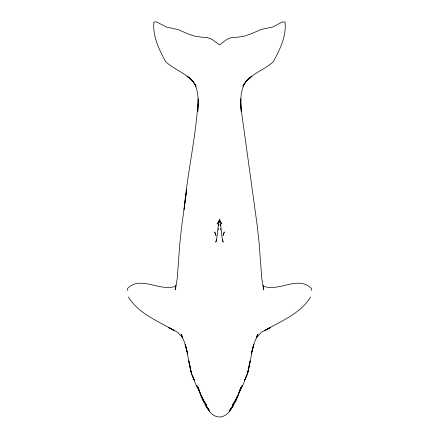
<?xml version="1.0" encoding="UTF-8"?>
<svg xmlns="http://www.w3.org/2000/svg" width="439" height="439" viewBox="0 0 439 439"><rect width="100%" height="100%" fill="white"/><g stroke="black" fill="none" stroke-linecap="round" stroke-linejoin="round"><path stroke-width="0.66" d="M218.814 225.882L218.841 224.576M218.249 229.937L218.435 228.587M127.206 290.519L127.551 288.445C140.376 275.313 159.609 291.639 174.859 286.464L176.291 285.284M245.659 378.028L245.456 378.467L246.016 376.64L245.412 378.978L244.655 379.944C250.587 369.106 250.12 355.897 253.791 344.231L251.838 352.094M251.349 354.064L254.433 342.453L257.956 334.183L256.574 336.521M216.69 239.173L215.818 242.169C218.057 234.81 217.354 226.694 219.5 219.462C221.646 226.694 220.943 234.81 223.182 242.169L222.31 239.173M246.389 376.925L247.958 372.063M218.918 220.658L217.091 224.033L217.892 223.193M241.104 387.247L237.762 396.883L234.624 402.733M175.874 287.863L175.216 289.811L177.224 278.546L179.836 243.502L181.922 224.576L186.729 189.346L184.084 209.414C187.458 172.445 196.244 135.892 198.187 98.863L198.346 102.677L197.731 111.698C198.647 99.417 199.284 83.169 186.97 76.166L192.677 81.028L196.118 86.214C189.774 74.191 175.188 70.597 165.69 61.712C159.088 49.47 152.443 36.283 153.93 21.95L156.8 21.999L166.205 26.993L178.042 29.561L187.651 33.737L194.625 36.141L201.622 37.227L207.241 37.474L212.021 39.356L219.5 44.855L226.979 39.356L231.759 37.474L237.378 37.227L244.375 36.141L251.349 33.737L260.958 29.561L272.795 26.993L282.2 21.999L285.07 21.95C286.557 36.283 279.912 49.47 273.31 61.712C263.899 70.652 249.083 74.109 242.882 86.214L246.323 81.028L252.03 76.166C239.804 83.295 240.204 99.302 241.269 111.698L240.654 102.677L240.813 98.863L240.89 106.249L241.785 113.811L257.078 224.576L259.164 243.502L261.776 278.546L263.784 289.811L263.126 287.863M241.033 387.176L238.081 394.551M175.902 286.974L175.177 288.829L175.776 287.699M237.532 395.775L235.875 399.435L232.209 405.449L235.644 400.297L242.29 385.579L239.507 390.984L243.524 383.785L245.198 379.241L244.655 379.944M310.625 296.945C300.616 313.6 280.702 321.249 264.591 330.649L270.177 327.675L261.216 332.345L256.294 337.981M234.591 402.761L236.105 399.934C232.796 406.876 228.445 416.644 219.5 417.05C210.555 416.644 206.204 406.876 202.895 399.934L204.409 402.761M233.252 405.219L229.334 411.332M262.709 285.284L264.141 286.464C279.391 291.639 298.624 275.313 311.449 288.445L311.794 290.519M221.108 223.193L221.909 224.033L220.082 220.658M182.706 337.981L177.784 332.345L168.823 327.675L174.409 330.649C158.298 321.249 138.384 313.6 128.375 296.945M187.162 352.094L185.209 344.231C188.819 355.93 188.518 369.034 194.29 379.965L193.588 378.978L192.984 376.64L193.544 378.467L193.341 378.028M194.345 379.944L193.802 379.241L195.476 383.785L199.493 390.984L196.71 385.579L203.356 400.297L206.791 405.449L203.125 399.435L201.468 395.775M209.666 411.332L205.748 405.219M182.426 336.521L181.044 334.183L184.567 342.453L187.651 354.064M204.376 402.733L201.238 396.883L197.896 387.247M263.224 287.699L263.823 288.829L263.098 286.974M200.919 394.551L197.967 387.176M191.042 372.063L192.611 376.925M220.565 228.587L220.751 229.937M220.158 224.576L220.186 225.882M219.5 219.462L219.5 222.853M250.049 361.061L247.662 372.963L250.049 361.061M224.263 232.072L223.012 235.502L224.263 232.072M233.361 405.257L229.943 409.949L233.361 405.257M245.412 378.978L244.896 379.625L245.412 378.978M194.104 379.625L193.588 378.978L194.104 379.625M209.057 409.949L205.639 405.257L209.057 409.949M215.988 235.502L214.737 232.072L215.988 235.502M191.338 372.963L188.951 361.061L191.338 372.963"/></g></svg>
